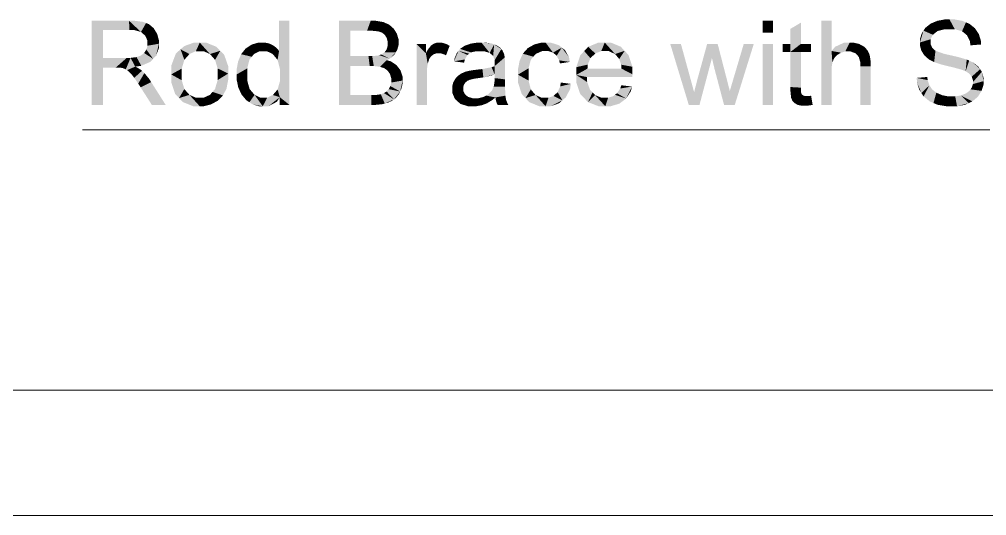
# Model space of a CAD drawing. Header units: millimetres. Extents: x 2 to 579, y 1 to 405.
# Drawn here: x 220.57 to 244.79, y 61.87 to 74.3 of the extents above; entities that cross this region are included whole.
import ezdxf

# ---------------------------------------------------------------- set-up
doc = ezdxf.new("R2010")
doc.units = ezdxf.units.MM
doc.linetypes.add('XKITLINE00', pattern=[0])
doc.layers.add('GraphicObject', color=6, linetype='Continuous', lineweight=0)
doc.layers.add('LinkedObject', color=7, linetype='Continuous', lineweight=0)

# ---------------------------------------------------------------- blocks, each defined once
blk = doc.blocks.new('*A3')
at = {"layer": 'GraphicObject', "color": 3, "linetype": 'XKITLINE00', "lineweight": 0}
blk.add_line((178.323, 61.874), (312.883, 61.874), dxfattribs=at)
blk = doc.blocks.new('*A4')
at = {"layer": 'LinkedObject'}
for points in [[(222.663, 73.332), (222.385, 72.155), (222.385, 74.261)], [(222.385, 74.261), (222.663, 74.029), (222.663, 73.332)], [(223.328, 74.029), (222.385, 74.261), (223.317, 74.261)], [(222.663, 74.029), (222.385, 74.261), (223.328, 74.029)], [(223.317, 74.261), (223.445, 74.029), (223.328, 74.029)], [(223.671, 74.232), (223.317, 74.261), (223.457, 74.261)], [(223.744, 74.204), (223.317, 74.261), (223.671, 74.232)], [(223.616, 73.981), (223.317, 74.261), (223.744, 74.204)], [(223.445, 74.029), (223.317, 74.261), (223.616, 73.981)], [(223.744, 74.204), (223.671, 73.933), (223.616, 73.981)], [(223.817, 74.175), (223.671, 73.933), (223.744, 74.204)], [(223.671, 73.933), (223.817, 74.175), (223.725, 73.885)], [(223.725, 73.885), (223.817, 74.175), (223.978, 74.003)], [(223.978, 74.003), (223.817, 74.175), (223.934, 74.075)], [(227.332, 74.261), (227.073, 73.505), (227.073, 74.261)], [(227.332, 74.261), (227.096, 73.051), (227.073, 73.505)], [(227.096, 73.051), (227.332, 74.261), (227.332, 72.155)], [(228.576, 74.261), (228.854, 73.128), (228.576, 72.155)], [(228.854, 73.376), (228.854, 73.128), (228.576, 74.261)], [(228.576, 74.261), (228.854, 74.012), (228.854, 73.376)], [(229.276, 74.012), (228.576, 74.261), (229.367, 74.261)], [(228.854, 74.012), (228.576, 74.261), (229.276, 74.012)], [(229.276, 74.012), (229.367, 74.261), (229.39, 74.012)], [(229.367, 74.261), (229.55, 73.997), (229.39, 74.012)], [(229.488, 74.261), (229.55, 73.997), (229.367, 74.261)], [(229.681, 74.229), (229.55, 73.997), (229.488, 74.261)], [(229.55, 73.997), (229.681, 74.229), (229.597, 73.983)], [(229.597, 73.983), (229.681, 74.229), (229.644, 73.968)], [(229.644, 73.968), (229.681, 74.229), (229.754, 74.197)], [(229.754, 74.197), (229.716, 73.913), (229.644, 73.968)], [(229.827, 74.165), (229.716, 73.913), (229.754, 74.197)], [(229.941, 74.066), (229.716, 73.913), (229.827, 74.165)], [(239.435, 74.261), (239.176, 73.964), (239.176, 74.261)], [(239.435, 73.964), (239.176, 73.964), (239.435, 74.261)], [(240.134, 74.214), (239.875, 73.681), (239.875, 74.059)], [(239.875, 73.681), (240.134, 74.214), (239.875, 73.481)], [(240.134, 73.681), (239.875, 73.481), (240.134, 74.214)], [(240.903, 74.261), (240.644, 72.155), (240.644, 74.261)], [(240.903, 73.505), (240.644, 72.155), (240.903, 74.261)], [(243.382, 74.189), (243.497, 73.957), (243.25, 74.083)], [(243.555, 74.004), (243.382, 74.189), (243.469, 74.225)], [(243.497, 73.957), (243.382, 74.189), (243.555, 74.004)], [(243.555, 74.26), (243.739, 74.05), (243.469, 74.225)], [(243.469, 74.225), (243.739, 74.05), (243.555, 74.004)], [(243.748, 74.296), (243.739, 74.05), (243.555, 74.26)], [(243.855, 74.296), (243.739, 74.05), (243.748, 74.296)], [(243.739, 74.05), (243.855, 74.296), (243.865, 74.05)], [(243.855, 74.296), (243.987, 74.05), (243.865, 74.05)], [(244.178, 74.259), (243.855, 74.296), (243.972, 74.296)], [(244.267, 74.221), (243.855, 74.296), (244.178, 74.259)], [(244.17, 73.999), (243.855, 74.296), (244.267, 74.221)], [(243.987, 74.05), (243.855, 74.296), (244.17, 73.999)], [(244.267, 74.221), (244.232, 73.948), (244.17, 73.999)], [(244.356, 74.183), (244.232, 73.948), (244.267, 74.221)], [(244.232, 73.948), (244.356, 74.183), (244.294, 73.897)], [(244.294, 73.897), (244.356, 74.183), (244.542, 73.999)], [(244.542, 73.999), (244.356, 74.183), (244.494, 74.072)], [(223.978, 74.003), (223.779, 73.762), (223.725, 73.885)], [(224.022, 73.932), (223.779, 73.762), (223.978, 74.003)], [(224.065, 73.773), (223.779, 73.762), (224.022, 73.932)], [(229.983, 74), (229.716, 73.913), (229.941, 74.066)], [(229.716, 73.913), (229.983, 74), (229.741, 73.874)], [(229.983, 74), (229.766, 73.834), (229.741, 73.874)], [(229.766, 73.834), (229.983, 74), (229.792, 73.741)], [(229.792, 73.741), (229.983, 74), (230.065, 73.722)], [(230.065, 73.794), (229.983, 74), (230.024, 73.933)], [(230.065, 73.722), (229.983, 74), (230.065, 73.794)], [(243.205, 74.014), (243.114, 73.716), (243.159, 73.944)], [(243.439, 73.911), (243.114, 73.716), (243.205, 74.014)], [(243.159, 73.944), (243.114, 73.716), (243.114, 73.795)], [(243.382, 73.799), (243.114, 73.716), (243.439, 73.911)], [(243.25, 74.083), (243.497, 73.957), (243.205, 74.014)], [(243.205, 74.014), (243.497, 73.957), (243.439, 73.911)], [(244.542, 73.999), (244.367, 73.746), (244.294, 73.897)], [(244.59, 73.926), (244.367, 73.746), (244.542, 73.999)], [(244.642, 73.759), (244.367, 73.746), (244.59, 73.926)], [(223.751, 73.541), (224.065, 73.686), (223.921, 73.308)], [(223.779, 73.636), (224.065, 73.686), (223.751, 73.541)], [(224.065, 73.686), (223.779, 73.762), (224.065, 73.773)], [(223.779, 73.762), (224.065, 73.686), (223.779, 73.687)], [(224.065, 73.686), (223.779, 73.636), (223.779, 73.687)], [(223.921, 73.308), (224.065, 73.686), (223.993, 73.385)], [(223.993, 73.385), (224.065, 73.686), (224.065, 73.574)], [(224.946, 73.715), (224.608, 73.546), (224.706, 73.63)], [(225.088, 73.715), (224.608, 73.546), (224.946, 73.715)], [(224.991, 73.5), (224.608, 73.546), (225.088, 73.715)], [(224.991, 73.5), (225.088, 73.715), (225.088, 73.5)], [(225.088, 73.715), (225.183, 73.5), (225.088, 73.5)], [(225.501, 73.612), (225.088, 73.715), (225.245, 73.715)], [(225.601, 73.509), (225.088, 73.715), (225.501, 73.612)], [(225.343, 73.428), (225.088, 73.715), (225.601, 73.509)], [(225.183, 73.5), (225.088, 73.715), (225.343, 73.428)], [(226.448, 73.43), (226.237, 73.567), (226.313, 73.616)], [(226.389, 73.666), (226.592, 73.5), (226.313, 73.616)], [(226.313, 73.616), (226.592, 73.5), (226.448, 73.43)], [(226.559, 73.715), (226.592, 73.5), (226.389, 73.666)], [(226.653, 73.715), (226.592, 73.5), (226.559, 73.715)], [(226.592, 73.5), (226.653, 73.715), (226.678, 73.5)], [(226.653, 73.715), (226.766, 73.5), (226.678, 73.5)], [(226.722, 73.715), (226.766, 73.5), (226.653, 73.715)], [(226.844, 73.686), (226.766, 73.5), (226.722, 73.715)], [(226.898, 73.657), (226.766, 73.5), (226.844, 73.686)], [(226.898, 73.657), (226.915, 73.427), (226.766, 73.5)], [(226.952, 73.628), (226.915, 73.427), (226.898, 73.657)], [(227.039, 73.552), (226.915, 73.427), (226.952, 73.628)], [(229.765, 73.542), (230.065, 73.722), (229.992, 73.468)], [(229.792, 73.634), (230.065, 73.722), (229.765, 73.542)], [(230.065, 73.722), (229.792, 73.689), (229.792, 73.741)], [(229.792, 73.689), (230.065, 73.722), (229.792, 73.634)], [(229.992, 73.468), (230.065, 73.722), (230.029, 73.527)], [(230.029, 73.527), (230.065, 73.722), (230.065, 73.654)], [(230.514, 73.681), (230.748, 73.449), (230.514, 72.155)], [(230.748, 73.449), (230.514, 73.681), (230.748, 73.681)], [(230.912, 73.663), (230.748, 73.449), (230.874, 73.638)], [(231.021, 73.448), (230.748, 73.449), (230.912, 73.663)], [(230.874, 73.638), (230.748, 73.449), (230.792, 73.53)], [(230.949, 73.689), (231.063, 73.448), (230.912, 73.663)], [(230.912, 73.663), (231.063, 73.448), (231.021, 73.448)], [(231.032, 73.715), (231.063, 73.448), (230.949, 73.689)], [(231.077, 73.715), (231.063, 73.448), (231.032, 73.715)], [(231.077, 73.715), (231.11, 73.448), (231.063, 73.448)], [(231.274, 73.674), (231.077, 73.715), (231.142, 73.715)], [(231.342, 73.632), (231.077, 73.715), (231.274, 73.674)], [(231.205, 73.42), (231.077, 73.715), (231.342, 73.632)], [(231.11, 73.448), (231.077, 73.715), (231.205, 73.42)], [(231.205, 73.42), (231.342, 73.632), (231.252, 73.393)], [(231.718, 73.634), (231.876, 73.469), (231.604, 73.558)], [(231.793, 73.661), (231.876, 73.469), (231.718, 73.634)], [(232.041, 73.715), (231.793, 73.661), (231.868, 73.688)], [(232.01, 73.5), (231.793, 73.661), (232.041, 73.715)], [(231.876, 73.469), (231.793, 73.661), (232.01, 73.5)], [(232.01, 73.5), (232.041, 73.715), (232.101, 73.5)], [(232.101, 73.5), (232.041, 73.715), (232.199, 73.5)], [(232.139, 73.715), (232.199, 73.5), (232.041, 73.715)], [(232.395, 73.692), (232.139, 73.715), (232.237, 73.715)], [(232.457, 73.669), (232.139, 73.715), (232.395, 73.692)], [(232.346, 73.457), (232.139, 73.715), (232.457, 73.669)], [(232.199, 73.5), (232.139, 73.715), (232.346, 73.457)], [(232.346, 73.457), (232.457, 73.669), (232.395, 73.413)], [(232.395, 73.413), (232.457, 73.669), (232.432, 73.381)], [(232.457, 73.669), (232.468, 73.27), (232.432, 73.381)], [(232.636, 73.553), (232.468, 73.27), (232.457, 73.669)], [(232.607, 73.588), (232.457, 73.669), (232.518, 73.646)], [(232.636, 73.553), (232.457, 73.669), (232.607, 73.588)], [(233.5, 73.432), (233.299, 73.576), (233.382, 73.623)], [(233.466, 73.669), (233.658, 73.502), (233.382, 73.623)], [(233.382, 73.623), (233.658, 73.502), (233.5, 73.432)], [(233.647, 73.715), (233.658, 73.502), (233.466, 73.669)], [(233.745, 73.715), (233.658, 73.502), (233.647, 73.715)], [(233.658, 73.502), (233.745, 73.715), (233.756, 73.502)], [(233.745, 73.715), (233.82, 73.502), (233.756, 73.502)], [(234.072, 73.652), (233.745, 73.715), (233.869, 73.715)], [(234.151, 73.589), (233.745, 73.715), (234.072, 73.652)], [(233.93, 73.464), (233.745, 73.715), (234.151, 73.589)], [(233.82, 73.502), (233.745, 73.715), (233.93, 73.464)], [(234.81, 73.609), (234.988, 73.443), (234.711, 73.503)], [(235.225, 73.715), (234.81, 73.609), (235.067, 73.715)], [(235.138, 73.502), (234.81, 73.609), (235.225, 73.715)], [(234.988, 73.443), (234.81, 73.609), (235.138, 73.502)], [(235.138, 73.502), (235.225, 73.715), (235.227, 73.502)], [(235.225, 73.715), (235.325, 73.502), (235.227, 73.502)], [(235.627, 73.611), (235.225, 73.715), (235.378, 73.715)], [(235.724, 73.507), (235.225, 73.715), (235.627, 73.611)], [(235.485, 73.428), (235.225, 73.715), (235.724, 73.507)], [(235.325, 73.502), (235.225, 73.715), (235.485, 73.428)], [(237.132, 73.681), (237.329, 72.155), (236.865, 73.681)], [(237.374, 72.799), (237.329, 72.155), (237.132, 73.681)], [(237.789, 73.681), (237.909, 73.329), (237.543, 72.787)], [(238.052, 73.681), (237.909, 73.329), (237.789, 73.681)], [(237.909, 73.329), (238.052, 73.681), (237.97, 73.068)], [(237.97, 73.068), (238.052, 73.681), (238.281, 72.795)], [(238.956, 73.681), (238.443, 72.798), (238.705, 73.681)], [(238.48, 72.155), (238.443, 72.798), (238.956, 73.681)], [(239.435, 73.681), (239.176, 72.155), (239.176, 73.681)], [(239.435, 72.155), (239.176, 72.155), (239.435, 73.681)], [(239.683, 73.681), (239.875, 73.481), (239.683, 73.481)], [(239.875, 73.681), (239.875, 73.481), (239.683, 73.681)], [(240.134, 73.481), (239.875, 73.481), (240.134, 73.681)], [(240.391, 73.481), (240.134, 73.681), (240.391, 73.681)], [(240.134, 73.481), (240.134, 73.681), (240.391, 73.481)], [(241.221, 73.715), (240.903, 73.505), (240.993, 73.61)], [(241.358, 73.715), (240.903, 73.505), (241.221, 73.715)], [(241.248, 73.492), (240.903, 73.505), (241.358, 73.715)], [(241.248, 73.492), (241.358, 73.715), (241.305, 73.492)], [(241.305, 73.492), (241.358, 73.715), (241.381, 73.492)], [(241.358, 73.715), (241.5, 73.448), (241.381, 73.492)], [(241.443, 73.715), (241.5, 73.448), (241.358, 73.715)], [(241.59, 73.682), (241.5, 73.448), (241.443, 73.715)], [(241.652, 73.648), (241.5, 73.448), (241.59, 73.682)], [(241.652, 73.648), (241.542, 73.404), (241.5, 73.448)], [(241.714, 73.615), (241.542, 73.404), (241.652, 73.648)], [(241.542, 73.404), (241.714, 73.615), (241.583, 73.359)], [(241.583, 73.359), (241.714, 73.615), (241.831, 73.464)], [(241.831, 73.464), (241.714, 73.615), (241.804, 73.523)], [(243.114, 73.716), (243.382, 73.799), (243.382, 73.734)], [(243.382, 73.677), (243.114, 73.716), (243.382, 73.734)], [(243.114, 73.716), (243.382, 73.677), (243.114, 73.643)], [(243.114, 73.643), (243.382, 73.677), (243.151, 73.512)], [(243.151, 73.512), (243.382, 73.677), (243.188, 73.453)], [(243.188, 73.453), (243.382, 73.677), (243.423, 73.584)], [(244.645, 73.667), (244.367, 73.746), (244.642, 73.759)], [(244.367, 73.746), (244.645, 73.667), (244.378, 73.646)], [(223.559, 73.371), (223.921, 73.308), (223.505, 73.352)], [(223.613, 73.391), (223.921, 73.308), (223.559, 73.371)], [(223.921, 73.308), (223.613, 73.391), (223.695, 73.454)], [(223.723, 73.498), (223.921, 73.308), (223.695, 73.454)], [(223.751, 73.541), (223.921, 73.308), (223.723, 73.498)], [(224.608, 73.546), (224.373, 72.918), (224.491, 73.444)], [(224.702, 73.283), (224.373, 72.918), (224.608, 73.546)], [(224.491, 73.444), (224.373, 72.918), (224.373, 73.13)], [(224.608, 73.546), (224.83, 73.428), (224.766, 73.355)], [(224.83, 73.428), (224.608, 73.546), (224.991, 73.5)], [(224.702, 73.283), (224.608, 73.546), (224.766, 73.355)], [(225.343, 73.428), (225.601, 73.509), (225.407, 73.355)], [(225.601, 73.509), (225.471, 73.282), (225.407, 73.355)], [(225.471, 73.282), (225.601, 73.509), (225.535, 73.068)], [(225.535, 73.068), (225.601, 73.509), (225.801, 72.94)], [(225.801, 73.121), (225.601, 73.509), (225.701, 73.406)], [(225.801, 72.94), (225.601, 73.509), (225.801, 73.121)], [(226.123, 73.424), (226.39, 73.36), (226.085, 73.331)], [(226.237, 73.567), (226.39, 73.36), (226.123, 73.424)], [(226.39, 73.36), (226.237, 73.567), (226.448, 73.43)], [(227.073, 73.505), (226.915, 73.427), (227.039, 73.552)], [(226.915, 73.427), (227.073, 73.505), (226.975, 73.354)], [(226.975, 73.354), (227.073, 73.505), (227.036, 73.281)], [(227.073, 73.505), (227.096, 73.051), (227.036, 73.281)], [(229.342, 73.128), (228.854, 73.376), (229.311, 73.376)], [(228.854, 73.128), (228.854, 73.376), (229.342, 73.128)], [(229.443, 73.128), (229.311, 73.376), (229.404, 73.376)], [(229.342, 73.128), (229.311, 73.376), (229.443, 73.128)], [(229.537, 73.388), (229.771, 73.275), (229.404, 73.376)], [(229.404, 73.376), (229.771, 73.275), (229.443, 73.128)], [(229.577, 73.401), (229.845, 73.312), (229.537, 73.388)], [(229.771, 73.275), (229.537, 73.388), (229.845, 73.312)], [(229.63, 73.416), (229.845, 73.312), (229.577, 73.401)], [(229.711, 73.469), (229.992, 73.468), (229.63, 73.416)], [(229.63, 73.416), (229.992, 73.468), (229.845, 73.312)], [(229.738, 73.505), (229.992, 73.468), (229.711, 73.469)], [(229.992, 73.468), (229.738, 73.505), (229.765, 73.542)], [(229.845, 73.312), (229.992, 73.468), (229.956, 73.408)], [(230.514, 72.155), (230.748, 73.449), (230.773, 72.155)], [(230.748, 73.449), (230.773, 72.953), (230.773, 72.155)], [(230.773, 72.953), (230.748, 73.449), (230.773, 73.035)], [(230.773, 73.035), (230.748, 73.449), (230.794, 73.186)], [(230.794, 73.186), (230.748, 73.449), (230.816, 73.255)], [(230.816, 73.255), (230.748, 73.449), (230.83, 73.3)], [(230.83, 73.3), (230.748, 73.449), (230.878, 73.371)], [(230.878, 73.371), (230.748, 73.449), (230.912, 73.397)], [(230.912, 73.397), (230.748, 73.449), (230.945, 73.422)], [(230.945, 73.422), (230.748, 73.449), (231.021, 73.448)], [(231.565, 73.508), (231.451, 73.246), (231.525, 73.458)], [(231.789, 73.405), (231.451, 73.246), (231.565, 73.508)], [(231.525, 73.458), (231.451, 73.246), (231.468, 73.327)], [(231.725, 73.293), (231.451, 73.246), (231.789, 73.405)], [(231.604, 73.558), (231.876, 73.469), (231.565, 73.508)], [(231.789, 73.405), (231.565, 73.508), (231.832, 73.437)], [(231.832, 73.437), (231.565, 73.508), (231.876, 73.469)], [(232.665, 73.519), (232.468, 73.27), (232.636, 73.553)], [(232.705, 73.431), (232.468, 73.27), (232.665, 73.519)], [(232.717, 73.377), (232.468, 73.27), (232.705, 73.431)], [(232.468, 73.27), (232.717, 73.377), (232.723, 73.344)], [(233.174, 73.437), (233.439, 73.362), (233.133, 73.345)], [(233.299, 73.576), (233.439, 73.362), (233.174, 73.437)], [(233.439, 73.362), (233.299, 73.576), (233.5, 73.432)], [(233.93, 73.464), (234.151, 73.589), (233.976, 73.425)], [(234.151, 73.589), (234.021, 73.386), (233.976, 73.425)], [(234.021, 73.386), (234.151, 73.589), (234.085, 73.27)], [(234.085, 73.27), (234.151, 73.589), (234.353, 73.231)], [(234.331, 73.347), (234.151, 73.589), (234.23, 73.526)], [(234.353, 73.231), (234.151, 73.589), (234.331, 73.347)], [(234.711, 73.503), (234.513, 73.098), (234.612, 73.396)], [(234.867, 73.324), (234.513, 73.098), (234.711, 73.503)], [(234.711, 73.503), (234.988, 73.443), (234.867, 73.324)], [(235.485, 73.428), (235.724, 73.507), (235.547, 73.353)], [(235.724, 73.507), (235.587, 73.305), (235.547, 73.353)], [(235.587, 73.305), (235.724, 73.507), (235.636, 73.161)], [(235.636, 73.161), (235.724, 73.507), (235.918, 73.11)], [(235.918, 73.11), (235.724, 73.507), (235.821, 73.403)], [(239.875, 72.602), (240.134, 73.481), (240.134, 72.587)], [(239.875, 73.481), (240.134, 73.481), (239.875, 72.602)], [(240.903, 73.079), (240.644, 72.155), (240.903, 73.505)], [(240.903, 73.079), (240.903, 73.505), (240.924, 73.22)], [(240.924, 73.22), (240.903, 73.505), (240.946, 73.271)], [(240.946, 73.271), (240.903, 73.505), (240.967, 73.322)], [(240.967, 73.322), (240.903, 73.505), (241.039, 73.403)], [(241.039, 73.403), (240.903, 73.505), (241.089, 73.432)], [(241.089, 73.432), (240.903, 73.505), (241.14, 73.462)], [(241.14, 73.462), (240.903, 73.505), (241.248, 73.492)], [(241.831, 73.464), (241.625, 73.218), (241.583, 73.359)], [(241.857, 73.405), (241.625, 73.218), (241.831, 73.464)], [(241.884, 73.234), (241.625, 73.218), (241.857, 73.405)], [(243.423, 73.584), (243.337, 73.296), (243.188, 73.453)], [(243.188, 73.453), (243.337, 73.296), (243.225, 73.395)], [(243.463, 73.547), (243.337, 73.296), (243.423, 73.584)], [(243.337, 73.296), (243.463, 73.547), (243.412, 73.257)], [(243.412, 73.257), (243.463, 73.547), (243.504, 73.51)], [(243.412, 73.257), (243.504, 73.51), (243.47, 73.226)], [(243.47, 73.226), (243.504, 73.51), (243.673, 73.16)], [(243.673, 73.16), (243.504, 73.51), (243.714, 73.435)], [(243.673, 73.16), (243.714, 73.435), (243.818, 73.125)], [(243.818, 73.125), (243.714, 73.435), (243.883, 73.397)], [(243.818, 73.125), (243.883, 73.397), (243.963, 73.09)], [(243.963, 73.09), (243.883, 73.397), (244.053, 73.358)], [(222.663, 73.332), (222.663, 73.09), (222.385, 72.155)], [(222.985, 73.09), (222.663, 73.332), (223.261, 73.332)], [(222.663, 73.09), (222.663, 73.332), (222.985, 73.09)], [(222.985, 73.09), (223.261, 73.332), (223.039, 73.09)], [(223.039, 73.09), (223.261, 73.332), (223.117, 73.085)], [(223.117, 73.085), (223.261, 73.332), (223.14, 73.08)], [(223.14, 73.08), (223.261, 73.332), (223.173, 73.072)], [(223.173, 73.072), (223.261, 73.332), (223.236, 73.044)], [(223.236, 73.044), (223.261, 73.332), (223.356, 73.332)], [(223.236, 73.044), (223.356, 73.332), (223.267, 73.024)], [(223.356, 73.332), (223.473, 73.113), (223.267, 73.024)], [(223.505, 73.352), (223.473, 73.113), (223.356, 73.332)], [(223.473, 73.113), (223.505, 73.352), (223.624, 73.134)], [(223.848, 73.231), (223.505, 73.352), (223.921, 73.308)], [(223.624, 73.134), (223.505, 73.352), (223.848, 73.231)], [(224.638, 73.064), (224.373, 72.918), (224.702, 73.283)], [(226.085, 73.331), (226.009, 72.917), (226.047, 73.238)], [(226.332, 73.289), (226.009, 72.917), (226.085, 73.331)], [(226.275, 73.068), (226.009, 72.917), (226.332, 73.289)], [(226.047, 73.238), (226.009, 72.917), (226.009, 73.031)], [(226.085, 73.331), (226.39, 73.36), (226.332, 73.289)], [(228.576, 72.155), (228.854, 73.128), (228.854, 72.403)], [(229.443, 73.128), (229.771, 73.275), (229.598, 73.11)], [(229.771, 73.275), (229.651, 73.092), (229.598, 73.11)], [(229.651, 73.092), (229.771, 73.275), (229.705, 73.075)], [(229.705, 73.075), (229.771, 73.275), (229.789, 73.014)], [(230.013, 73.151), (229.771, 73.275), (229.867, 73.247)], [(229.789, 73.014), (229.771, 73.275), (230.013, 73.151)], [(229.789, 73.014), (230.013, 73.151), (229.819, 72.97)], [(229.819, 72.97), (230.013, 73.151), (229.85, 72.927)], [(229.85, 72.927), (230.013, 73.151), (230.064, 73.084)], [(231.451, 73.246), (231.725, 73.293), (231.704, 73.212)], [(232.468, 73.15), (232.723, 73.344), (232.467, 73.123)], [(232.467, 73.123), (232.723, 73.344), (232.468, 72.921)], [(232.729, 73.139), (232.467, 72.826), (232.468, 72.921)], [(232.729, 72.794), (232.467, 72.826), (232.729, 73.139)], [(232.468, 73.27), (232.723, 73.344), (232.468, 73.191)], [(232.468, 73.191), (232.723, 73.344), (232.468, 73.184)], [(232.468, 73.184), (232.723, 73.344), (232.468, 73.15)], [(232.729, 73.225), (232.468, 72.921), (232.723, 73.344)], [(232.729, 73.139), (232.468, 72.921), (232.729, 73.225)], [(233.133, 73.345), (233.052, 72.912), (233.093, 73.252)], [(233.378, 73.292), (233.052, 72.912), (233.133, 73.345)], [(233.317, 73.071), (233.052, 72.912), (233.378, 73.292)], [(233.093, 73.252), (233.052, 72.912), (233.052, 73.036)], [(233.133, 73.345), (233.439, 73.362), (233.378, 73.292)], [(234.085, 73.27), (234.353, 73.231), (234.103, 73.193)], [(234.8, 73.164), (234.513, 73.098), (234.867, 73.324)], [(234.513, 73.098), (234.8, 73.164), (234.793, 73.064)], [(235.636, 73.161), (235.918, 73.11), (235.644, 73.064)], [(237.543, 72.787), (237.909, 73.329), (237.597, 72.155)], [(241.884, 73.122), (241.625, 73.218), (241.884, 73.234)], [(241.625, 73.218), (241.884, 73.122), (241.625, 73.121)], [(243.963, 73.09), (244.053, 73.358), (244.15, 73.039)], [(244.15, 73.039), (244.053, 73.358), (244.193, 73.023)], [(244.193, 73.023), (244.053, 73.358), (244.259, 72.997)], [(244.286, 73.291), (244.259, 72.997), (244.053, 73.358)], [(244.349, 73.263), (244.259, 72.997), (244.286, 73.291)], [(244.259, 72.997), (244.349, 73.263), (244.354, 72.935)], [(244.354, 72.935), (244.349, 73.263), (244.441, 73.22)], [(244.354, 72.935), (244.441, 73.22), (244.383, 72.898)], [(244.383, 72.898), (244.441, 73.22), (244.412, 72.861)], [(244.441, 73.22), (244.621, 73.048), (244.412, 72.861)], [(244.621, 73.048), (244.441, 73.22), (244.577, 73.113)], [(222.385, 72.155), (222.663, 73.09), (222.663, 72.155)], [(223.267, 73.024), (223.473, 73.113), (223.298, 73.004)], [(223.473, 73.113), (223.369, 72.933), (223.298, 73.004)], [(223.528, 73.086), (223.369, 72.933), (223.473, 73.113)], [(223.369, 72.933), (223.528, 73.086), (223.409, 72.883)], [(223.409, 72.883), (223.528, 73.086), (223.448, 72.833)], [(223.448, 72.833), (223.528, 73.086), (223.641, 73.008)], [(223.641, 73.008), (223.548, 72.688), (223.448, 72.833)], [(223.641, 73.008), (223.528, 73.086), (223.612, 73.034)], [(223.702, 72.952), (223.548, 72.688), (223.641, 73.008)], [(223.817, 72.812), (223.548, 72.688), (223.702, 72.952)], [(224.373, 72.918), (224.638, 73.064), (224.638, 72.918)], [(224.373, 72.918), (224.57, 72.326), (224.373, 72.725)], [(224.638, 72.771), (224.57, 72.326), (224.373, 72.918)], [(224.638, 72.771), (224.373, 72.918), (224.638, 72.918)], [(225.471, 72.553), (225.801, 72.94), (225.712, 72.476)], [(225.535, 72.776), (225.801, 72.94), (225.471, 72.553)], [(225.535, 73.068), (225.801, 72.94), (225.535, 72.926)], [(225.801, 72.94), (225.535, 72.776), (225.535, 72.926)], [(225.712, 72.476), (225.801, 72.94), (225.757, 72.561)], [(225.757, 72.561), (225.801, 72.94), (225.801, 72.792)], [(226.009, 72.917), (226.275, 73.068), (226.275, 72.916)], [(226.009, 72.917), (226.275, 72.77), (226.009, 72.8)], [(226.275, 72.77), (226.009, 72.917), (226.275, 72.916)], [(227.096, 73.051), (227.332, 72.155), (227.096, 72.895)], [(227.096, 72.895), (227.332, 72.155), (227.096, 72.753)], [(230.064, 73.084), (229.88, 72.824), (229.85, 72.927)], [(230.115, 73.016), (229.88, 72.824), (230.064, 73.084)], [(230.166, 72.857), (229.88, 72.824), (230.115, 73.016)], [(231.55, 72.883), (231.719, 72.688), (231.483, 72.808)], [(231.737, 72.715), (231.55, 72.883), (231.591, 72.911)], [(231.719, 72.688), (231.55, 72.883), (231.737, 72.715)], [(231.632, 72.939), (231.788, 72.757), (231.591, 72.911)], [(231.591, 72.911), (231.788, 72.757), (231.737, 72.715)], [(231.725, 72.981), (231.788, 72.757), (231.632, 72.939)], [(231.777, 72.996), (231.788, 72.757), (231.725, 72.981)], [(231.815, 73.006), (231.854, 72.786), (231.777, 72.996)], [(231.788, 72.757), (231.777, 72.996), (231.821, 72.772)], [(231.821, 72.772), (231.777, 72.996), (231.854, 72.786)], [(231.93, 73.025), (231.966, 72.812), (231.815, 73.006)], [(231.815, 73.006), (231.966, 72.812), (231.854, 72.786)], [(232.006, 73.034), (232.046, 72.823), (231.93, 73.025)], [(231.93, 73.025), (232.046, 72.823), (231.966, 72.812)], [(232.163, 73.053), (232.187, 72.844), (232.006, 73.034)], [(232.006, 73.034), (232.187, 72.844), (232.046, 72.823)], [(232.393, 73.098), (232.468, 72.921), (232.163, 73.053)], [(232.163, 73.053), (232.468, 72.921), (232.187, 72.844)], [(232.187, 72.844), (232.468, 72.921), (232.398, 72.892)], [(232.467, 73.123), (232.468, 72.921), (232.393, 73.098)], [(233.052, 72.912), (233.317, 73.071), (233.317, 72.919)], [(233.317, 72.766), (233.052, 72.912), (233.317, 72.919)], [(233.052, 72.912), (233.242, 72.326), (233.052, 72.721)], [(233.317, 72.766), (233.242, 72.326), (233.052, 72.912)], [(234.793, 73.064), (234.513, 72.905), (234.513, 73.098)], [(234.793, 73.064), (235.918, 72.921), (234.513, 72.905)], [(235.918, 72.909), (234.513, 72.905), (235.918, 72.921)], [(235.917, 72.875), (234.513, 72.905), (235.918, 72.909)], [(234.513, 72.905), (234.709, 72.327), (234.513, 72.719)], [(234.786, 72.726), (234.709, 72.327), (234.513, 72.905)], [(234.786, 72.726), (234.513, 72.905), (234.779, 72.852)], [(235.916, 72.852), (234.513, 72.905), (235.917, 72.875)], [(234.779, 72.852), (234.513, 72.905), (235.916, 72.852)], [(235.644, 73.064), (235.918, 72.921), (234.793, 73.064)], [(235.918, 72.921), (235.644, 73.064), (235.918, 73.11)], [(238.281, 72.795), (238.212, 72.155), (237.97, 73.068)], [(240.903, 72.989), (240.644, 72.155), (240.903, 73.079)], [(240.644, 72.155), (240.903, 72.989), (240.903, 72.155)], [(241.625, 72.155), (241.884, 73.122), (241.884, 72.155)], [(241.625, 73.121), (241.884, 73.122), (241.625, 72.155)], [(244.412, 72.861), (244.621, 73.048), (244.441, 72.775)], [(244.441, 72.775), (244.621, 73.048), (244.665, 72.983)], [(244.441, 72.775), (244.665, 72.983), (244.441, 72.725)], [(244.441, 72.725), (244.665, 72.983), (244.441, 72.677)], [(244.665, 72.983), (244.708, 72.749), (244.441, 72.677)], [(244.708, 72.749), (244.665, 72.983), (244.708, 72.834)], [(223.548, 72.688), (223.817, 72.812), (223.609, 72.593)], [(223.609, 72.593), (223.817, 72.812), (223.871, 72.728)], [(223.609, 72.593), (223.871, 72.728), (223.888, 72.155)], [(223.888, 72.155), (223.871, 72.728), (224.235, 72.155)], [(224.373, 72.725), (224.57, 72.326), (224.472, 72.429)], [(224.702, 72.552), (224.57, 72.326), (224.638, 72.771)], [(226.009, 72.8), (226.275, 72.77), (226.051, 72.592)], [(226.051, 72.592), (226.275, 72.77), (226.093, 72.502)], [(226.093, 72.502), (226.275, 72.77), (226.336, 72.551)], [(227.096, 72.753), (227.332, 72.155), (227.037, 72.541)], [(229.859, 72.626), (230.166, 72.765), (230.104, 72.49)], [(229.88, 72.715), (230.166, 72.765), (229.859, 72.626)], [(230.166, 72.765), (229.88, 72.824), (230.166, 72.857)], [(229.88, 72.824), (230.166, 72.765), (229.88, 72.765)], [(230.166, 72.765), (229.88, 72.715), (229.88, 72.765)], [(230.104, 72.49), (230.166, 72.765), (230.135, 72.554)], [(230.135, 72.554), (230.166, 72.765), (230.166, 72.691)], [(231.458, 72.762), (231.407, 72.558), (231.432, 72.716)], [(231.701, 72.66), (231.407, 72.558), (231.458, 72.762)], [(231.432, 72.716), (231.407, 72.558), (231.407, 72.614)], [(231.683, 72.598), (231.407, 72.558), (231.701, 72.66)], [(231.483, 72.808), (231.719, 72.688), (231.458, 72.762)], [(231.458, 72.762), (231.719, 72.688), (231.701, 72.66)], [(232.446, 72.611), (232.729, 72.794), (232.729, 72.614)], [(232.467, 72.741), (232.729, 72.794), (232.446, 72.611)], [(232.729, 72.794), (232.467, 72.741), (232.467, 72.826)], [(233.052, 72.721), (233.242, 72.326), (233.147, 72.428)], [(233.376, 72.543), (233.242, 72.326), (233.317, 72.766)], [(234.046, 72.474), (234.378, 72.681), (234.165, 72.27)], [(234.11, 72.618), (234.378, 72.681), (234.046, 72.474)], [(234.378, 72.681), (234.11, 72.618), (234.124, 72.715)], [(234.165, 72.27), (234.378, 72.681), (234.251, 72.344)], [(234.251, 72.344), (234.378, 72.681), (234.358, 72.55)], [(234.513, 72.719), (234.709, 72.327), (234.611, 72.43)], [(234.857, 72.534), (234.709, 72.327), (234.786, 72.726)], [(235.909, 72.614), (235.612, 72.565), (235.641, 72.647)], [(237.463, 72.472), (237.329, 72.155), (237.374, 72.799)], [(237.506, 72.642), (237.597, 72.155), (237.466, 72.485)], [(237.543, 72.787), (237.597, 72.155), (237.506, 72.642)], [(238.356, 72.504), (238.212, 72.155), (238.281, 72.795)], [(238.443, 72.798), (238.48, 72.155), (238.356, 72.504)], [(243.309, 72.775), (243.036, 72.831), (243.299, 72.854)], [(243.036, 72.831), (243.152, 72.452), (243.039, 72.725)], [(243.309, 72.775), (243.152, 72.452), (243.036, 72.831)], [(243.039, 72.725), (243.152, 72.452), (243.097, 72.536)], [(243.352, 72.645), (243.152, 72.452), (243.309, 72.775)], [(243.152, 72.452), (243.352, 72.645), (243.206, 72.369)], [(243.206, 72.369), (243.352, 72.645), (243.358, 72.244)], [(243.386, 72.594), (243.358, 72.244), (243.352, 72.645)], [(244.411, 72.586), (244.708, 72.749), (244.66, 72.507)], [(244.441, 72.677), (244.708, 72.749), (244.411, 72.586)], [(244.66, 72.507), (244.708, 72.749), (244.708, 72.665)], [(224.57, 72.326), (224.702, 72.552), (224.766, 72.479)], [(224.83, 72.406), (224.57, 72.326), (224.766, 72.479)], [(224.83, 72.406), (225.088, 72.121), (224.57, 72.326)], [(224.991, 72.334), (225.088, 72.121), (224.83, 72.406)], [(225.456, 72.214), (225.184, 72.334), (225.344, 72.407)], [(225.408, 72.48), (225.54, 72.261), (225.344, 72.407)], [(225.344, 72.407), (225.54, 72.261), (225.456, 72.214)], [(225.712, 72.476), (225.408, 72.48), (225.471, 72.553)], [(225.668, 72.392), (225.408, 72.48), (225.712, 72.476)], [(225.54, 72.261), (225.408, 72.48), (225.668, 72.392)], [(226.336, 72.551), (226.254, 72.272), (226.093, 72.502)], [(226.093, 72.502), (226.254, 72.272), (226.135, 72.412)], [(226.398, 72.479), (226.254, 72.272), (226.336, 72.551)], [(226.254, 72.272), (226.398, 72.479), (226.33, 72.221)], [(226.33, 72.221), (226.398, 72.479), (226.46, 72.406)], [(226.46, 72.406), (226.665, 72.121), (226.33, 72.221)], [(226.606, 72.334), (226.665, 72.121), (226.46, 72.406)], [(226.918, 72.403), (227.092, 72.348), (226.774, 72.334)], [(227.092, 72.348), (226.918, 72.403), (226.977, 72.472)], [(227.037, 72.541), (227.092, 72.348), (226.977, 72.472)], [(227.037, 72.541), (227.332, 72.155), (227.092, 72.348)], [(228.854, 72.403), (229.379, 72.155), (228.576, 72.155)], [(229.38, 72.403), (229.379, 72.155), (228.854, 72.403)], [(229.38, 72.403), (229.48, 72.155), (229.379, 72.155)], [(229.448, 72.403), (229.48, 72.155), (229.38, 72.403)], [(229.543, 72.408), (229.65, 72.172), (229.448, 72.403)], [(229.448, 72.403), (229.65, 72.172), (229.48, 72.155)], [(229.57, 72.413), (229.65, 72.172), (229.543, 72.408)], [(229.719, 72.19), (229.57, 72.413), (229.619, 72.422)], [(229.65, 72.172), (229.57, 72.413), (229.719, 72.19)], [(229.699, 72.451), (229.95, 72.294), (229.619, 72.422)], [(229.619, 72.422), (229.95, 72.294), (229.719, 72.19)], [(229.732, 72.471), (229.95, 72.294), (229.699, 72.451)], [(229.95, 72.294), (229.732, 72.471), (229.764, 72.491)], [(229.817, 72.549), (230.104, 72.49), (229.764, 72.491)], [(229.764, 72.491), (230.104, 72.49), (229.95, 72.294)], [(229.838, 72.588), (230.104, 72.49), (229.817, 72.549)], [(230.104, 72.49), (229.838, 72.588), (229.859, 72.626)], [(229.95, 72.294), (230.104, 72.49), (229.996, 72.328)], [(229.996, 72.328), (230.104, 72.49), (230.073, 72.426)], [(231.407, 72.558), (231.683, 72.598), (231.683, 72.565)], [(231.683, 72.513), (231.407, 72.558), (231.683, 72.565)], [(231.407, 72.558), (231.683, 72.513), (231.407, 72.462)], [(231.407, 72.462), (231.683, 72.513), (231.474, 72.305)], [(231.474, 72.305), (231.683, 72.513), (231.542, 72.244)], [(231.542, 72.244), (231.683, 72.513), (231.722, 72.427)], [(231.722, 72.427), (231.609, 72.182), (231.542, 72.244)], [(231.761, 72.392), (231.609, 72.182), (231.722, 72.427)], [(232.313, 72.421), (232.738, 72.386), (232.255, 72.389)], [(232.313, 72.421), (232.729, 72.614), (232.738, 72.386)], [(232.398, 72.511), (232.729, 72.614), (232.313, 72.421)], [(232.425, 72.568), (232.729, 72.614), (232.398, 72.511)], [(232.729, 72.614), (232.425, 72.568), (232.446, 72.611)], [(233.242, 72.326), (233.376, 72.543), (233.434, 72.473)], [(233.493, 72.403), (233.242, 72.326), (233.434, 72.473)], [(233.493, 72.403), (233.744, 72.121), (233.242, 72.326)], [(233.647, 72.334), (233.744, 72.121), (233.493, 72.403)], [(234.165, 72.27), (233.944, 72.38), (233.995, 72.427)], [(234.046, 72.474), (234.165, 72.27), (233.995, 72.427)], [(234.709, 72.327), (234.857, 72.534), (234.807, 72.224)], [(234.921, 72.467), (234.807, 72.224), (234.857, 72.534)], [(234.985, 72.4), (234.807, 72.224), (234.921, 72.467)], [(234.985, 72.4), (235.239, 72.121), (234.807, 72.224)], [(235.144, 72.334), (235.239, 72.121), (234.985, 72.4)], [(235.482, 72.408), (235.761, 72.315), (235.432, 72.371)], [(235.532, 72.446), (235.761, 72.315), (235.482, 72.408)], [(235.532, 72.446), (235.909, 72.614), (235.761, 72.315)], [(235.612, 72.565), (235.909, 72.614), (235.532, 72.446)], [(235.761, 72.315), (235.909, 72.614), (235.878, 72.497)], [(237.329, 72.155), (237.463, 72.472), (237.597, 72.155)], [(237.466, 72.485), (237.597, 72.155), (237.463, 72.472)], [(238.212, 72.155), (238.356, 72.504), (238.48, 72.155)], [(240.134, 72.587), (239.875, 72.485), (239.875, 72.602)], [(240.134, 72.532), (239.875, 72.485), (240.134, 72.587)], [(240.134, 72.532), (239.907, 72.296), (239.875, 72.485)], [(239.875, 72.485), (239.907, 72.296), (239.891, 72.332)], [(240.141, 72.461), (239.907, 72.296), (240.134, 72.532)], [(240.148, 72.445), (239.907, 72.296), (240.141, 72.461)], [(239.907, 72.296), (240.148, 72.445), (240.154, 72.429)], [(239.907, 72.296), (240.154, 72.429), (239.922, 72.259)], [(239.922, 72.259), (240.154, 72.429), (239.977, 72.201)], [(239.977, 72.201), (240.154, 72.429), (240.016, 72.178)], [(240.016, 72.178), (240.154, 72.429), (240.176, 72.404)], [(240.176, 72.404), (240.054, 72.156), (240.016, 72.178)], [(240.192, 72.394), (240.054, 72.156), (240.176, 72.404)], [(243.42, 72.543), (243.358, 72.244), (243.386, 72.594)], [(243.42, 72.543), (243.454, 72.202), (243.358, 72.244)], [(243.526, 72.461), (243.454, 72.202), (243.42, 72.543)], [(243.454, 72.202), (243.526, 72.461), (243.55, 72.16)], [(243.597, 72.43), (243.55, 72.16), (243.526, 72.461)], [(243.669, 72.399), (243.55, 72.16), (243.597, 72.43)], [(243.669, 72.399), (243.789, 72.119), (243.55, 72.16)], [(243.83, 72.367), (243.789, 72.119), (243.669, 72.399)], [(244.2, 72.415), (244.564, 72.358), (244.139, 72.391)], [(244.261, 72.439), (244.564, 72.358), (244.2, 72.415)], [(244.352, 72.504), (244.612, 72.432), (244.261, 72.439)], [(244.261, 72.439), (244.612, 72.432), (244.564, 72.358)], [(244.381, 72.545), (244.66, 72.507), (244.352, 72.504)], [(244.612, 72.432), (244.352, 72.504), (244.66, 72.507)], [(244.411, 72.586), (244.66, 72.507), (244.381, 72.545)], [(224.57, 72.326), (225.088, 72.121), (224.669, 72.224)], [(224.669, 72.224), (225.088, 72.121), (224.927, 72.121)], [(225.088, 72.121), (224.991, 72.334), (225.088, 72.334)], [(225.088, 72.121), (225.184, 72.334), (225.187, 72.121)], [(225.184, 72.334), (225.088, 72.121), (225.088, 72.334)], [(225.371, 72.168), (225.184, 72.334), (225.456, 72.214)], [(225.187, 72.121), (225.184, 72.334), (225.371, 72.168)], [(226.33, 72.221), (226.665, 72.121), (226.407, 72.171)], [(226.407, 72.171), (226.665, 72.121), (226.574, 72.121)], [(226.665, 72.121), (226.606, 72.334), (226.69, 72.334)], [(226.665, 72.121), (227.092, 72.348), (226.806, 72.121)], [(226.774, 72.334), (227.092, 72.348), (226.665, 72.121)], [(226.774, 72.334), (226.665, 72.121), (226.69, 72.334)], [(226.806, 72.121), (227.092, 72.348), (227.019, 72.234)], [(227.092, 72.348), (227.332, 72.155), (227.092, 72.155)], [(229.719, 72.19), (229.95, 72.294), (229.788, 72.207)], [(229.788, 72.207), (229.95, 72.294), (229.904, 72.259)], [(231.8, 72.358), (231.609, 72.182), (231.761, 72.392)], [(231.609, 72.182), (231.8, 72.358), (231.802, 72.121)], [(231.928, 72.121), (231.8, 72.358), (231.914, 72.323)], [(231.802, 72.121), (231.8, 72.358), (231.928, 72.121)], [(231.914, 72.323), (232.004, 72.121), (231.928, 72.121)], [(231.99, 72.323), (232.004, 72.121), (231.914, 72.323)], [(232.064, 72.323), (232.004, 72.121), (231.99, 72.323)], [(232.004, 72.121), (232.064, 72.323), (232.146, 72.146)], [(232.212, 72.171), (232.064, 72.323), (232.197, 72.356)], [(232.146, 72.146), (232.064, 72.323), (232.212, 72.171)], [(232.489, 72.342), (232.197, 72.356), (232.255, 72.389)], [(232.417, 72.281), (232.197, 72.356), (232.489, 72.342)], [(232.279, 72.196), (232.197, 72.356), (232.417, 72.281)], [(232.212, 72.171), (232.197, 72.356), (232.279, 72.196)], [(232.738, 72.386), (232.489, 72.342), (232.255, 72.389)], [(232.489, 72.342), (232.738, 72.386), (232.495, 72.288)], [(232.495, 72.288), (232.738, 72.386), (232.746, 72.338)], [(232.746, 72.338), (232.522, 72.195), (232.495, 72.288)], [(232.754, 72.29), (232.522, 72.195), (232.746, 72.338)], [(232.754, 72.29), (232.542, 72.155), (232.522, 72.195)], [(232.787, 72.199), (232.542, 72.155), (232.754, 72.29)], [(232.542, 72.155), (232.787, 72.199), (232.812, 72.155)], [(233.242, 72.326), (233.744, 72.121), (233.337, 72.223)], [(233.337, 72.223), (233.744, 72.121), (233.588, 72.121)], [(233.744, 72.121), (233.647, 72.334), (233.741, 72.334)], [(233.817, 72.334), (233.744, 72.121), (233.741, 72.334)], [(233.817, 72.334), (234.165, 72.27), (233.744, 72.121)], [(233.744, 72.121), (234.165, 72.27), (233.869, 72.121)], [(233.944, 72.38), (234.165, 72.27), (233.817, 72.334)], [(233.869, 72.121), (234.165, 72.27), (234.08, 72.195)], [(234.807, 72.224), (235.239, 72.121), (235.072, 72.121)], [(235.239, 72.334), (235.239, 72.121), (235.144, 72.334)], [(235.31, 72.334), (235.675, 72.25), (235.239, 72.121)], [(235.31, 72.334), (235.239, 72.121), (235.239, 72.334)], [(235.239, 72.121), (235.675, 72.25), (235.372, 72.121)], [(235.432, 72.371), (235.675, 72.25), (235.31, 72.334)], [(235.372, 72.121), (235.675, 72.25), (235.59, 72.186)], [(235.675, 72.25), (235.432, 72.371), (235.761, 72.315)], [(240.207, 72.385), (240.054, 72.156), (240.192, 72.394)], [(240.054, 72.156), (240.207, 72.385), (240.164, 72.134)], [(240.164, 72.134), (240.207, 72.385), (240.234, 72.134)], [(240.234, 72.134), (240.207, 72.385), (240.251, 72.376)], [(240.251, 72.376), (240.277, 72.134), (240.234, 72.134)], [(240.279, 72.376), (240.277, 72.134), (240.251, 72.376)], [(240.279, 72.376), (240.374, 72.145), (240.277, 72.134)], [(240.3, 72.376), (240.374, 72.145), (240.279, 72.376)], [(240.374, 72.145), (240.3, 72.376), (240.356, 72.38)], [(240.429, 72.157), (240.356, 72.38), (240.391, 72.385)], [(240.374, 72.145), (240.356, 72.38), (240.429, 72.157)], [(243.83, 72.367), (243.932, 72.119), (243.789, 72.119)], [(243.92, 72.367), (243.932, 72.119), (243.83, 72.367)], [(243.92, 72.367), (244.044, 72.119), (243.932, 72.119)], [(243.999, 72.367), (244.044, 72.119), (243.92, 72.367)], [(244.139, 72.391), (244.337, 72.201), (243.999, 72.367)], [(243.999, 72.367), (244.337, 72.201), (244.044, 72.119)], [(244.044, 72.119), (244.337, 72.201), (244.247, 72.16)], [(244.426, 72.243), (244.139, 72.391), (244.564, 72.358)], [(244.337, 72.201), (244.139, 72.391), (244.426, 72.243)]]:
    blk.add_hatch(color=7, dxfattribs=at).paths.add_polyline_path(points, flags=17)
at = {"layer": 'LinkedObject', "color": 7, "linetype": 'XKITLINE00', "lineweight": 0}
for p, q in [((222.153, 71.531), (224.276, 71.531)), ((224.276, 71.531), (225.91, 71.531)), ((225.91, 71.531), (227.544, 71.531)), ((227.544, 71.531), (228.362, 71.531)), ((228.362, 71.531), (230.322, 71.531)), ((230.322, 71.531), (231.302, 71.531)), ((231.302, 71.531), (232.936, 71.531)), ((232.936, 71.531), (234.406, 71.531)), ((234.406, 71.531), (236.04, 71.531)), ((236.04, 71.531), (236.857, 71.531)), ((236.857, 71.531), (238.98, 71.531)), ((238.98, 71.531), (239.633, 71.531)), ((239.633, 71.531), (240.45, 71.531)), ((240.45, 71.531), (242.084, 71.531)), ((242.084, 71.531), (242.901, 71.531)), ((242.901, 71.531), (244.862, 71.531))]:
    blk.add_line(p, q, dxfattribs=at)
at = {"layer": 'LinkedObject', "color": 2, "linetype": 'XKITLINE00', "lineweight": 0}
blk.add_line((285.155, 65.017), (201.003, 65.017), dxfattribs=at)

msp = doc.modelspace()

# ---------------------------------------------------------------- block references
at = {"lineweight": 0}
for name in ['*A3', '*A4']:
    msp.add_blockref(name, (0, 0), dxfattribs=at)

doc.saveas('drawing.dxf')
